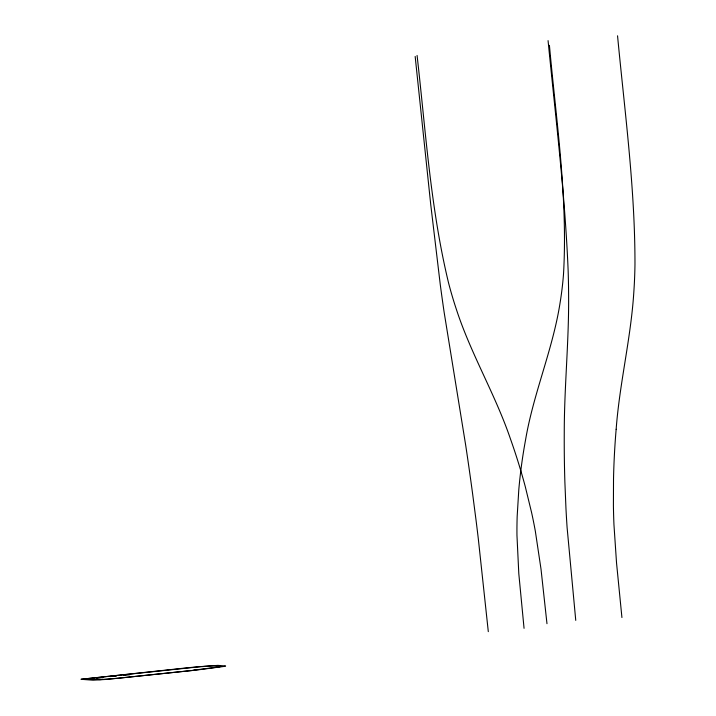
<?xml version="1.0" encoding="UTF-8"?>
<svg xmlns="http://www.w3.org/2000/svg" width="716" height="716" viewBox="0 0 716 716"><rect width="100%" height="100%" fill="white"/><g stroke="black" fill="none" stroke-linecap="round" stroke-linejoin="round"><path stroke-width="1.07" d="M616.154 429.278C619.546 383.516 630.796 338.74 633.767 292.934A339.205 220.492 85.6 0 0 634.967 264.732C635.11 188.102 624.764 111.965 617.55 35.8M193.732 670.185L218.98 666.927A30.421 0.904 -5.9 0 0 220.671 666.48L213.341 665.907A30.573 0.904 -5.9 0 0 208.848 666.122L201.876 666.641M194.528 670.248L107.212 679.359L93.116 680.2L83.217 679.457L88.077 678.929L100.025 679.627L118.614 678.195L198.207 669.845L223.678 666.489A35.12 1.038 -5.9 0 0 225.612 665.978L217.95 665.379L204.794 666.229L80.98 679.278L184.334 668.118A36.23 1.074 -5.9 0 1 194.904 667.088L201.572 666.498M621.927 617.532L616.53 562.874L613.952 524.613A439.561 285.72 85.6 0 1 613.415 505.738L613.514 479.058A526.627 342.311 85.6 0 1 616.154 429.278M549.423 45.332C556.278 121.451 567.958 197.795 563.492 274.407A339.205 338.605 -66.1 0 1 560.1 302.698C552.841 349.426 533.474 393.182 525.58 439.767A526.627 525.687 -66.1 0 0 518.796 489.726L517.167 516.478A439.561 438.774 -66.1 0 0 516.961 535.38L518.805 573.668L524.058 628.335M548.071 40.624C555.562 116.78 564.861 192.846 568.092 269.341A339.205 127.475 84.8 0 1 568.62 297.391C568.889 342.517 564.253 387.49 564.262 432.607A526.627 197.902 84.8 0 0 564.879 482.11L565.971 508.691A439.561 165.19 84.8 0 0 567.099 527.522L575.753 620.369M546.979 623.69L541.01 569.095L535.335 531.174A439.561 364.856 81.6 0 0 531.612 512.638L525.284 486.647A526.627 437.127 81.6 0 0 510.392 438.747C495.365 394.65 471.128 354.366 456.611 310.073A339.205 281.558 81.6 0 1 448.547 282.874C430.549 208.32 425.76 131.431 417.07 55.445M488.303 631.646L478.324 538.924A439.561 70.249 83.8 0 0 476.042 520.21L472.623 493.861A526.627 84.157 83.8 0 0 465.651 444.994L444.153 312.364A339.205 54.21 83.8 0 1 440.277 284.646L430.755 204.722L415.164 56.448M101.493 677.479L96.633 678.007L102.827 677.587L101.493 677.479M114.918 676.029L110.058 676.548L116.243 676.128L114.918 676.029M128.334 674.57L123.474 675.098L129.668 674.678L128.334 674.57"/></g></svg>
